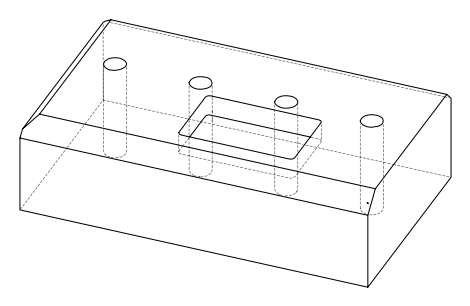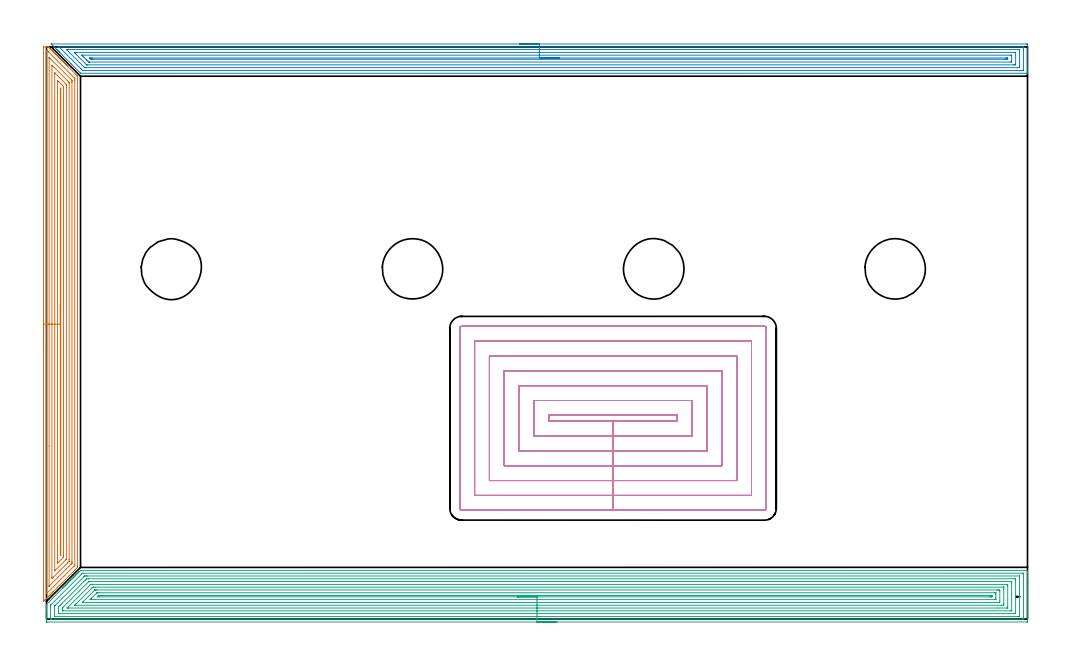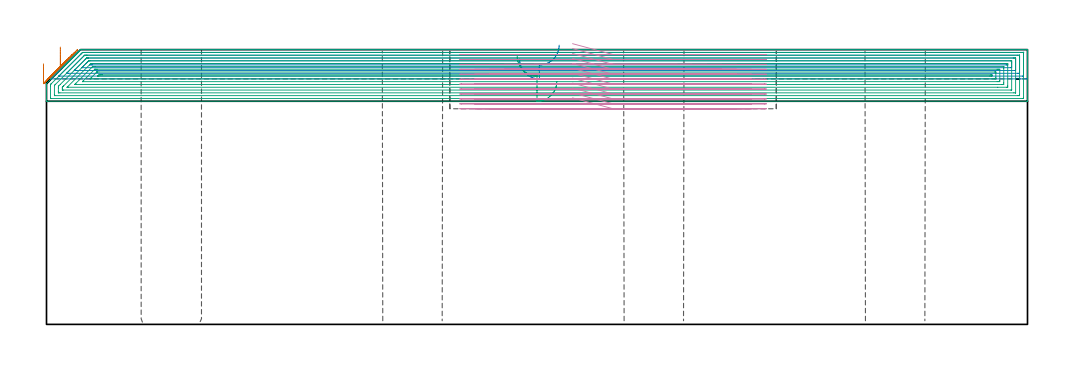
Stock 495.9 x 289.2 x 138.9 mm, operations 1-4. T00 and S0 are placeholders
(PLAN: 8 operations, 2 tool changes, 158.3 min)
(1 AREA_MILL | FG_CHAMFER_SURFACE | UGT0205_001 | 15.05 min | 42228 mm3)
(2 AREA_MILL_1 | FG_CHAMFER_SURFACE_1 | UGT0205_001 | 23.55 min | 52978 mm3)
(3 AREA_MILL_2 | FG_CHAMFER_SURFACE_2 | UGT0205_001 | 39.48 min | 166432 mm3)
(4 MILL_RECTANGULAR_POCKET | POCKET_RECTANGULAR_STRAIGHT | NXT0201_013 | Follow Part, ap 2.5, ae 75% | 55.23 min | 507337 mm3)
(5 MILL_THROUGH_HOLE_FROM_SOLID_MATERIAL | STEP1HOLE | NXT0201_007 | Circular | 6.24 min | 101002 mm3)
(6 MILL_THROUGH_HOLE_FROM_SOLID_MATERIAL_1 | STEP1HOLE_1 | NXT0201_007 | Circular | 6.24 min | 101017 mm3)
(7 MILL_THROUGH_HOLE_FROM_SOLID_MATERIAL_2 | STEP1HOLE_2 | NXT0201_007 | Circular | 6.24 min | 101062 mm3)
(8 MILL_THROUGH_HOLE_FROM_SOLID_MATERIAL_3 | STEP1HOLE_3 | NXT0201_007 | Circular | 6.24 min | 101071 mm3)
(TOOL UGT0205_001 | Chamfer Mill 20 x 3 x 45 deg. | D20 FL50 Z2)
(TOOL NXT0201_013 | ENDMILL 10mm | D10 FL30 Z4)
(TOOL NXT0201_007 | ENDMILL 25mm [R216.25-25050GCK54P 1620] | D25 R3 FL54 Z5)
(OP 1 AREA_MILL)
G17 G21 G94 G90
T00 M6
G54
G17 G0 G90 X-1.5 Y139.05 S1061 M3
G43 Z148.9 H0
Z131.7
G94 G1 Y139.088 Z130.828 F250.
Y139.202 Z129.963
Y139.391 Z129.112
Y139.653 Z128.28
Y139.987 Z127.474
Y140.39 Z126.7
Y140.859 Z125.964
Y141.39 Z125.272
Y141.979 Z124.629
Y142.622 Z124.04
Y143.314 Z123.508
Y144.05 Z123.04
Y144.824 Z122.637
Y145.63 Z122.303
Y146.462 Z122.041
Y147.314 Z121.852
Y148.178 Z121.738
Y149.05 Z121.7
Y288.568
X-1.499 Y288.723 Z121.701
X-1.491 Y289.198 Z121.705
X-1.285 Y289.2 Z121.912
X-0.027 Z123.168
X0.758 Z123.956
X0.811 Z124.009
X0.864 Y289.196 Z124.062
X0.895 Y289.194 Z124.093
X0.936 Y289.164 Z124.135
X1.089 Y289.012 Z124.288
X1.161 Y288.94 Z124.357
X1.234 Y288.866 Z124.433
X1.384 Y288.716 Z124.584
X1.458 Y288.644 Z124.654
X1.532 Y288.568 Z124.732
X1.68 Y288.42 Z124.879
X1.755 Y288.347 Z124.951
X1.83 Y288.27 Z125.03
X1.976 Y288.124 Z125.175
X2.052 Y288.05 Z125.248
X2.129 Y287.972 Z125.328
X2.272 Y287.829 Z125.471
X2.349 Y287.753 Z125.545
X2.427 Y287.674 Z125.626
X2.568 Y287.533 Z125.767
X2.646 Y287.456 Z125.842
X2.725 Y287.376 Z125.924
X2.863 Y287.237 Z126.063
X2.943 Y287.159 Z126.139
X3.023 Y287.077 Z126.222
X3.159 Y286.941 Z126.358
X3.24 Y286.862 Z126.436
X3.321 Y286.779 Z126.52
X3.455 Y286.645 Z126.654
X3.537 Y286.565 Z126.733
X3.619 Y286.481 Z126.818
X3.751 Y286.35 Z126.95
X3.834 Y286.268 Z127.03
X3.917 Y286.183 Z127.116
X4.047 Y286.054 Z127.246
X4.131 Y285.971 Z127.327
X4.215 Y285.885 Z127.415
X4.342 Y285.758 Z127.542
X4.428 Y285.674 Z127.624
X4.513 Y285.587 Z127.713
X4.638 Y285.462 Z127.837
X4.724 Y285.377 Z127.921
X4.812 Y285.289 Z128.011
X4.934 Y285.166 Z128.133
X5.021 Y285.08 Z128.218
X5.11 Y284.991 Z128.309
X5.23 Y284.871 Z128.429
X5.318 Y284.783 Z128.514
X5.408 Y284.693 Z128.607
X5.525 Y284.575 Z128.725
X5.615 Y284.486 Z128.811
X5.706 Y284.394 Z128.905
X5.821 Y284.279 Z129.021
X5.912 Y284.19 Z129.108
X6.004 Y284.096 Z129.203
X6.117 Y283.983 Z129.316
X6.209 Y283.893 Z129.405
X6.302 Y283.798 Z129.501
X6.413 Y283.687 Z129.612
X6.506 Y283.596 Z129.702
X6.6 Y283.5 Z129.8
X6.709 Y283.392 Z129.908
X6.803 Y283.299 Z129.999
X6.898 Y283.202 Z130.098
X7.004 Y283.096 Z130.204
X7.1 Y283.002 Z130.296
X7.196 Y282.904 Z130.396
X7.3 Y282.8 Z130.5
X7.397 Y282.705 Z130.593
X7.494 Y282.606 Z130.694
X7.596 Y282.504 Z130.795
X7.694 Y282.408 Z130.89
X7.793 Y282.308 Z130.992
X7.892 Y282.208 Z131.091
X7.991 Y282.111 Z131.187
X8.091 Y282.009 Z131.29
X8.188 Y281.913 Z131.387
X8.288 Y281.814 Z131.484
X8.389 Y281.711 Z131.588
X8.483 Y281.617 Z131.683
X8.585 Y281.517 Z131.781
X8.687 Y281.413 Z131.886
X8.779 Y281.321 Z131.979
X8.882 Y281.22 Z132.078
X8.985 Y281.115 Z132.185
X9.075 Y281.025 Z132.274
X9.179 Y280.923 Z132.375
X9.283 Y280.817 Z132.483
X9.371 Y280.729 Z132.57
X9.476 Y280.626 Z132.672
X9.581 Y280.519 Z132.781
X9.666 Y280.434 Z132.866
X9.772 Y280.329 Z132.969
X9.879 Y280.221 Z133.079
X9.962 Y280.138 Z133.162
X10.069 Y280.032 Z133.265
X10.177 Y279.923 Z133.377
X10.258 Y279.842 Z133.458
X10.366 Y279.735 Z133.562
X10.476 Y279.625 Z133.675
X10.554 Y279.546 Z133.753
X10.663 Y279.438 Z133.859
X15.117 Y274.985 Z138.312
X15.285 Y274.816 Z138.483
X15.395 Y274.706 Z138.593
X15.563 Y274.54 Z138.757
X15.638 Y274.461 Z138.834
X15.704 Y274.387 Z138.896
X15.7 Y274.262 Z138.9
Y26.525
Y26.105 Z138.885
X15.59 Y25.989 Z138.787
X14.67 Y25.07 Z137.87
X14.338 Y24.736 Z137.534
X13.765 Y24.165 Z136.964
X13.039 Y23.439 Z136.238
X11.257 Y21.657 Z134.456
X9.476 Y19.875 Z132.675
X8.076 Y18.476 Z131.275
X6.735 Y17.134 Z129.933
X5.393 Y15.793 Z128.592
X4.499 Y14.898 Z127.698
X3.604 Y14.004 Z126.803
X3.537 Y13.935 Z126.733
X3.47 Y13.869 Z126.669
X3.306 Y13.706 Z126.505
X3.24 Y13.638 Z126.436
X3.174 Y13.573 Z126.373
X3.008 Y13.408 Z126.207
X2.943 Y13.341 Z126.139
X2.878 Y13.278 Z126.077
X2.71 Y13.11 Z125.909
X2.646 Y13.044 Z125.842
X2.582 Y12.982 Z125.781
X2.412 Y12.811 Z125.611
X2.349 Y12.747 Z125.545
X2.287 Y12.686 Z125.486
X2.114 Y12.513 Z125.313
X2.052 Y12.45 Z125.249
X1.991 Y12.39 Z125.19
X1.816 Y12.215 Z125.015
X1.755 Y12.153 Z124.952
X1.695 Y12.094 Z124.894
X1.518 Y11.917 Z124.717
X1.458 Y11.857 Z124.655
X1.399 Y11.799 Z124.598
X1.219 Y11.619 Z124.418
X1.161 Y11.56 Z124.358
X1.103 Y11.503 Z124.302
X0.921 Y11.321 Z124.12
X0.864 Y11.263 Z124.061
X0.808 Y11.207 Z124.007
X0.623 Y11.023 Z123.822
X0.567 Y10.966 Z123.764
X0.512 Y10.911 Z123.711
X0.325 Y10.725 Z123.524
X0.27 Y10.669 Z123.467
X0.216 Y10.616 Z123.415
X0.027 Y10.426 Z123.226
X-0.027 Y10.372 Z123.17
X-0.08 Y10.32 Z123.119
X-0.271 Y10.128 Z122.928
X-0.324 Y10.075 Z122.873
X-0.375 Y10.024 Z122.823
X-0.569 Y9.83 Z122.63
X-0.62 Y9.778 Z122.576
X-0.671 Y9.728 Z122.528
X-0.867 Y9.532 Z122.332
X-0.917 Y9.481 Z122.28
X-1.064 Y9.336 Z122.136
X-1.151 Y9.249 Z122.049
X-1.363 Y9.036 Z121.835
X-1.467 Y8.936 Z121.73
X-1.493 Y8.917 Z121.703
X-1.499 Y8.936 Z121.699
X-1.5 Y9.142 Z121.7
Y149.05
X-0.086 Z123.114
Y286.839
X-0.084 Y286.898 Z123.116
X-0.08 Y287.017 Z123.12
X-0.072 Y287.19 Z123.128
X-0.027 Y287.191 Z123.173
X0.455 Y287.19 Z123.655
X0.864 Y286.786 Z124.064
X14.227 Y273.422 Z137.427
X14.245 Y273.402 Z137.445
X14.279 Y273.364 Z137.479
X14.281 Y273.31 Z137.481
X14.286 Y272.47 Z137.486
Y272.41
X14.285 Y27.36 Z137.485
X14.284 Y27.3 Z137.484
X14.279 Y27.183 Z137.479
X14.274 Y27.135 Z137.474
X14.261 Y27.119 Z137.461
X14.227 Y27.08 Z137.427
X13.951 Y26.801 Z137.151
X13.675 Y26.525 Z136.875
X0.26 Y13.11 Z123.46
X0.115 Y12.967 Z123.315
X-0.027 Y12.83 Z123.173
X-0.068 Y12.792 Z123.132
X-0.079 Y12.932 Z123.121
X-0.084 Y13.05 Z123.116
X-0.085 Y13.11 Z123.115
X-0.086 Y149.05 Z123.114
X1.328 Z124.528
X1.329 Y283.773 Z124.529
X1.33 Y283.825 Z124.53
X1.332 Y283.853 Z124.532
Y283.855
X1.35 Y283.841 Z124.55
X1.512 Y283.685 Z124.712
X1.755 Y283.445 Z124.955
X1.999 Y283.202 Z125.199
X12.729 Y272.47 Z135.929
X12.824 Y272.369 Z136.024
X12.856 Y272.333 Z136.056
X12.865 Y272.307 Z136.065
X12.867 Y272.255 Z136.067
X12.87 Y272.043 Z136.07
X12.871 Y271.575 Z136.071
X12.872 Y271.147 Z136.072
X12.871 Y29.208 Z136.071
X12.87 Y28.781 Z136.07
X12.866 Y28.313 Z136.066
X12.864 Y28.208 Z136.064
X12.853 Y28.164 Z136.053
X12.821 Y28.128 Z136.021
X12.727 Y28.03 Z135.927
X12.445 Y27.744 Z135.645
X12.283 Y27.582 Z135.483
X1.388 Y16.687 Z124.588
X1.367 Y16.668 Z124.567
X1.353 Y16.658 Z124.553
X1.337 Y16.648 Z124.537
X1.333 Y16.664 Z124.533
X1.331 Y16.687 Z124.531
X1.329 Y16.741 Z124.529
X1.328 Y87.424 Z124.528
Y149.05
X2.743 Z125.943
Y279.527
X2.749 Y279.98 Z125.949
X2.786 Y279.953 Z125.986
X2.84 Y279.903 Z126.04
X3.126 Y279.625 Z126.326
X10.663 Y272.087 Z133.863
X11.172 Y271.575 Z134.372
X11.343 Y271.396 Z134.543
X11.45 Y271.272 Z134.65
X11.457 Y270.681 Z134.657
Y30.102
X11.452 Y29.31 Z134.652
X11.45 Y29.208 Z134.65
X10.614 Y28.363 Z133.814
X3.41 Y21.159 Z126.61
X3.188 Y20.942 Z126.388
X3.021 Y20.782 Z126.221
X2.749 Y20.547 Z125.949
X2.744 Y21.061 Z125.944
X2.743 Y21.159 Z125.943
Y149.05
X4.157 Z127.357
Y275.424
X4.159 Y276.047 Z127.359
X4.161 Y276.112 Z127.361
X4.162 Y276.127 Z127.362
X4.251 Y276.047 Z127.451
X4.428 Y275.873 Z127.628
X9.62 Y270.681 Z132.82
X9.772 Y270.526 Z132.972
X9.953 Y270.336 Z133.153
X10.036 Y270.235 Z133.236
X10.039 Y270.058 Z133.239
X10.042 Y269.787 Z133.242
X10.043 Y269.515 Z133.243
Y268.892
X10.042 Y30.726 Z133.242
X10.039 Y30.414 Z133.239
X10.036 Y30.263 Z133.236
X9.899 Y30.102 Z133.099
X9.838 Y30.037 Z133.038
X9.772 Y29.971 Z132.972
X4.372 Y24.571 Z127.572
X4.262 Y24.465 Z127.462
X4.188 Y24.398 Z127.388
X4.162 Y24.379 Z127.362
X4.161 Y24.388 Z127.361
X4.159 Y24.464 Z127.359
X4.157 Y24.736 Z127.357
Y25.008
Y149.05
X5.571 Z128.771
X5.572 Y271.321 Z128.772
X5.573 Y271.575 Z128.773
X5.578 Y272.209 Z128.778
X6.209 Y271.637 Z129.409
X6.275 Y271.575 Z129.475
X7.1 Y270.752 Z130.3
X7.171 Y270.681 Z130.371
X7.991 Y269.859 Z131.191
X8.06 Y269.787 Z131.26
X8.622 Y269.153 Z131.822
X8.624 Y268.892 Z131.824
X8.628 Y268.253 Z131.828
Y32.785
X8.626 Y32.147 Z131.826
X8.623 Y31.891 Z131.823
X8.61 Y31.269 Z131.81
X8.346 Y30.996 Z131.546
X7.455 Y30.102 Z130.655
X6.209 Y28.857 Z129.409
X5.937 Y28.586 Z129.137
X5.661 Y28.313 Z128.861
X5.636 Y28.296 Z128.836
X5.578 Y28.313 Z128.778
X5.576 Y28.455 Z128.776
X5.572 Y28.953 Z128.772
X5.571 Y37.299 Z128.771
Y149.05
X6.985 Z130.185
Y267.219
X6.986 Y267.998 Z130.186
X6.988 Y268.111 Z130.188
X6.992 Y268.228 Z130.192
X7.005 Y268.387 Z130.205
X7.1 Y268.296 Z130.3
X7.173 Y268.221 Z130.373
X7.207 Y268.184 Z130.407
X7.21 Y268.113 Z130.41
X7.213 Y267.998 Z130.413
X7.214 Y267.883 Z130.414
Y32.671
X7.212 Y32.555 Z130.412
X7.208 Y32.33 Z130.408
X7.1 Y32.209 Z130.3
X7. Y32.106 Z130.2
X6.993 Y32.1 Z130.193
X6.99 Y32.163 Z130.19
X6.987 Y32.286 Z130.187
X6.985 Y32.9 Z130.185
Y149.05
Y149.922 Z130.223
Y150.787 Z130.337
Y151.638 Z130.526
Y152.47 Z130.788
Y153.276 Z131.122
Y154.05 Z131.525
Y154.786 Z131.994
Y155.478 Z132.525
Y156.121 Z133.114
Y156.71 Z133.757
Y157.242 Z134.449
Y157.71 Z135.185
Y158.113 Z135.959
Y158.447 Z136.765
Y158.709 Z137.597
Y158.898 Z138.449
Y159.012 Z139.314
Y159.05 Z140.185
G0 Z148.9
M5
M2
(OP 2 AREA_MILL_1)
G17 G21 G94 G90
T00 M6
G54
G17 G0 G90 X239.15 Y290.7 S1061 M3
G43 Z148.9 H0
Z134.1
G94 G1 X239.188 Z133.228 F250.
X239.302 Z132.363
X239.491 Z131.512
X239.753 Z130.68
X240.087 Z129.874
X240.49 Z129.1
X240.958 Z128.364
X241.489 Z127.672
X242.079 Z127.029
X242.722 Z126.44
X243.414 Z125.908
X244.15 Z125.44
X244.924 Z125.037
X245.73 Z124.703
X246.562 Z124.441
X247.413 Z124.252
X248.278 Z124.138
X249.15 Z124.1
X495.281
X495.671 Y290.697 Z124.102
X495.89 Y290.693 Z124.105
X495.895 Y290.314 Z124.483
X495.9 Y289.707 Z125.09
Y278.916 Z135.878
Y278.377 Z136.42
Y278.039 Z136.757
Y277.5 Z137.296
Y277.163 Z137.632
Y276.487 Z138.312
Y276.197 Z138.602
X495.898 Y276.047 Z138.746
X495.89 Y275.902 Z138.888
X495.728 Y275.9 Z138.9
X17.313
X17.205 Y275.904 Z138.889
X17.125 Y275.973 Z138.824
X12.43 Y280.67 Z134.13
X6.729 Y286.369 Z128.427
X6.592 Y286.507 Z128.291
X6.432 Y286.666 Z128.131
X6.291 Y286.807 Z127.988
X6.145 Y286.953 Z127.844
X6.002 Y287.097 Z127.701
X5.852 Y287.245 Z127.55
X5.699 Y287.4 Z127.398
X5.572 Y287.527 Z127.271
X5.413 Y287.684 Z127.111
X5.252 Y287.847 Z126.951
X2.402 Y290.698 Z124.102
X2.403 Y290.699 Z124.101
X2.572 Y290.7 Z124.1
X249.15
Y289.286 Z125.514
X493.494 Y289.285 Z125.515
X493.65 Y289.284 Z125.516
X493.848 Y289.28 Z125.52
X493.89 Y289.279 Z125.521
X493.894 Y289.251 Z125.549
X493.897 Y289.219 Z125.581
X493.899 Y289.04 Z125.76
Y277.509 Z137.291
X493.897 Y277.403 Z137.397
X493.893 Y277.333 Z137.467
X493.889 Y277.32 Z137.48
X493.885 Y277.318 Z137.482
X493.864 Y277.316 Z137.484
X493.494 Y277.314 Z137.486
X493.34
X18.576 Y277.315 Z137.485
X18.391 Y277.316 Z137.484
X18.299 Y277.319 Z137.481
X18.257 Y277.321 Z137.479
X18.206 Y277.353 Z137.447
X17.512 Y278.039 Z136.761
X17.313 Y278.237 Z136.563
X6.592 Y288.958 Z125.842
X6.343 Y289.214 Z125.586
X6.291 Y289.271 Z125.529
X6.286 Y289.28 Z125.52
X6.303 Y289.281 Z125.519
X6.36 Y289.283 Z125.517
X6.592 Y289.285 Z125.515
X6.747 Y289.286 Z125.514
X249.15
Y287.872 Z126.928
X490.814
X491.518 Y287.87 Z126.93
X491.708 Y287.868 Z126.932
X491.889 Y287.865 Z126.935
X491.895 Y287.684 Z127.116
X491.899 Y287.497 Z127.303
X491.9 Y281.546 Z133.254
Y279.793 Z135.007
X491.899 Y279.605 Z135.195
X491.894 Y278.916 Z135.884
X491.892 Y278.735 Z136.065
X490.814 Y278.729 Z136.071
X20.184
X19.993 Y278.73 Z136.07
X19.284 Y278.735 Z136.065
X19.1 Y278.9 Z135.9
X19.083 Y278.916 Z135.884
X11.059 Y286.94 Z127.86
X10.319 Y287.684 Z127.116
X10.166 Y287.842 Z126.958
X10.156 Y287.866 Z126.934
X11.059 Y287.871 Z126.929
X249.15 Y287.872 Z126.928
Y286.457 Z128.343
X489.384
X489.759 Y286.456 Z128.344
X489.826 Y286.454 Z128.346
X489.89 Y286.451 Z128.349
X489.893 Y286.356 Z128.444
X489.9 Y285.951 Z128.849
Y280.67 Z134.13
X489.89 Y280.242 Z134.558
X489.878 Y280.149 Z134.651
X489.743 Y280.146 Z134.654
X489.563 Y280.144 Z134.656
X489.027 Y280.143 Z134.657
X488.671
X20.887
X20.529 Y280.144 Z134.656
X20.396 Y280.147 Z134.653
X20.332 Y280.15 Z134.65
X20.288 Y280.173 Z134.627
X20.221 Y280.235 Z134.565
X19.993 Y280.456 Z134.344
X14.408 Y286.041 Z128.759
X14.201 Y286.251 Z128.549
X14.074 Y286.385 Z128.415
X14.013 Y286.453 Z128.347
X14.02 Y286.454 Z128.346
X14.097 Y286.456 Z128.344
X14.633 Y286.457 Z128.343
X14.989
X249.15
Y285.043 Z129.757
X487.241
X487.684 Y285.039 Z129.761
X487.89 Y285.036 Z129.764
X487.892 Y284.916 Z129.884
X487.899 Y284.407 Z130.393
Y282.423 Z132.377
X487.896 Y281.78 Z133.02
X487.89 Y281.568 Z133.232
X487.23 Y281.557 Z133.243
X21.549
X21.438 Y281.559 Z133.241
X21.384 Y281.561 Z133.239
X21.36 Y281.563 Z133.237
X21.322 Y281.588 Z133.212
X20.887 Y282.014 Z132.786
X20.475 Y282.423 Z132.377
X19.993 Y282.905 Z131.895
X18.721 Y284.177 Z130.623
X18.206 Y284.692 Z130.108
X17.986 Y284.914 Z129.886
X17.909 Y284.995 Z129.805
X17.88 Y285.03 Z129.77
X17.877 Y285.037 Z129.763
X17.891 Y285.038 Z129.762
X17.996 Y285.041 Z129.759
X18.206 Y285.043 Z129.757
X249.15
Y283.629 Z131.171
X485.119
X485.454 Y283.627 Z131.173
X485.789 Y283.624 Z131.176
X485.876 Y283.622 Z131.178
X485.89 Y283.562 Z131.238
X485.894 Y283.446 Z131.354
X485.896 Y283.3 Z131.5
X485.893 Y283.081 Z131.719
X485.89 Y282.979 Z131.821
X485.784 Y282.976 Z131.824
X485.454 Y282.973 Z131.827
X484.895 Y282.971 Z131.829
X484.56
X23.567 Y282.972 Z131.828
X23.005 Y282.974 Z131.826
X22.673 Y282.978 Z131.822
X22.363 Y282.997 Z131.803
X22.055 Y283.3 Z131.5
X21.78 Y283.578 Z131.222
X21.749 Y283.622 Z131.178
X21.78 Y283.623 Z131.177
X22.339 Y283.628 Z131.172
X22.673 Y283.629 Z131.171
X23.232
X249.15
X250.021 Z131.209
X250.886 Z131.323
X251.738 Z131.512
X252.57 Z131.774
X253.376 Z132.108
X254.15 Z132.511
X254.886 Z132.98
X255.578 Z133.511
X256.221 Z134.1
X256.81 Z134.743
X257.341 Z135.435
X257.81 Z136.171
X258.213 Z136.945
X258.547 Z137.751
X258.809 Z138.583
X258.998 Z139.435
X259.112 Z140.299
X259.15 Z141.171
G0 Z148.9
M5
M2
(OP 3 AREA_MILL_2)
G17 G21 G94 G90
T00 M6
G54
G17 G0 G90 X257.95 Y-1.5 S1061 M3
G43 Z148.9 H0
Z122.8
G94 G1 X257.912 Z121.928 F250.
X257.798 Z121.064
X257.609 Z120.212
X257.347 Z119.38
X257.013 Z118.574
X256.61 Z117.8
X256.142 Z117.064
X255.61 Z116.372
X255.021 Z115.729
X254.378 Z115.14
X253.686 Z114.608
X252.95 Z114.14
X252.176 Z113.737
X251.37 Z113.403
X250.538 Z113.141
X249.687 Z112.952
X248.822 Z112.838
X247.95 Z112.8
X0.612 Y-1.499 Z112.801
X0.037 Y-1.493 Z112.804
X0.008 Y-1.492 Z112.806
X0. Y-0.919 Z113.378
Y4.425 Z118.719
Y4.985 Z119.282
Y5.315 Z119.611
Y5.876 Z120.172
Y6.206 Z120.501
Y7.319 Z121.618
X0.002 Y7.393 Z121.69
X0.017 Y7.418 Z121.716
X1.746 Y9.147 Z123.446
X8.008 Y15.41 Z129.707
X8.053 Y15.453 Z129.752
X8.261 Y15.662 Z129.961
X8.305 Y15.706 Z130.004
X8.351 Y15.751 Z130.05
X8.558 Y15.958 Z130.257
X8.602 Y16.003 Z130.3
X8.648 Y16.049 Z130.348
X8.854 Y16.254 Z130.553
X8.899 Y16.3 Z130.597
X8.946 Y16.346 Z130.645
X9.15 Y16.55 Z130.849
X9.196 Y16.597 Z130.894
X9.243 Y16.644 Z130.943
X9.446 Y16.847 Z131.146
X9.493 Y16.894 Z131.191
X9.541 Y16.942 Z131.241
X9.742 Y17.143 Z131.442
X9.789 Y17.191 Z131.488
X9.839 Y17.239 Z131.538
X10.038 Y17.439 Z131.738
X10.086 Y17.488 Z131.785
X10.136 Y17.537 Z131.836
X10.334 Y17.735 Z132.034
X10.383 Y17.785 Z132.082
X10.434 Y17.835 Z132.134
X10.631 Y18.031 Z132.33
X10.68 Y18.082 Z132.378
X10.732 Y18.132 Z132.431
X10.927 Y18.327 Z132.626
X10.977 Y18.378 Z132.675
X11.029 Y18.43 Z132.729
X11.223 Y18.623 Z132.922
X11.274 Y18.675 Z132.972
X11.327 Y18.727 Z133.026
X11.519 Y18.92 Z133.219
X11.571 Y18.972 Z133.269
X11.625 Y19.025 Z133.324
X11.815 Y19.216 Z133.515
X11.868 Y19.269 Z133.566
X11.922 Y19.323 Z133.622
X12.111 Y19.512 Z133.811
X12.164 Y19.566 Z133.863
X12.22 Y19.62 Z133.919
X12.408 Y19.808 Z134.107
X12.461 Y19.863 Z134.16
X12.517 Y19.918 Z134.217
X12.704 Y20.104 Z134.403
X12.758 Y20.16 Z134.457
X12.815 Y20.216 Z134.515
X13. Y20.4 Z134.699
X13.055 Y20.457 Z134.753
X13.113 Y20.513 Z134.812
X13.296 Y20.696 Z134.995
X13.352 Y20.754 Z135.05
X13.41 Y20.811 Z135.11
X13.592 Y20.993 Z135.292
X13.649 Y21.05 Z135.347
X13.708 Y21.109 Z135.408
X13.888 Y21.289 Z135.588
X13.946 Y21.347 Z135.644
X14.006 Y21.406 Z135.705
X14.184 Y21.585 Z135.884
X14.243 Y21.644 Z135.941
X14.303 Y21.704 Z136.003
X14.481 Y21.881 Z136.18
X14.54 Y21.941 Z136.238
X14.601 Y22.002 Z136.301
X14.777 Y22.177 Z136.476
X14.836 Y22.238 Z136.535
X14.899 Y22.299 Z136.598
X15.073 Y22.473 Z136.772
X15.133 Y22.535 Z136.831
X15.196 Y22.597 Z136.896
X15.369 Y22.77 Z137.069
X15.43 Y22.832 Z137.128
X15.494 Y22.894 Z137.193
X15.665 Y23.066 Z137.365
X15.727 Y23.129 Z137.425
X15.792 Y23.192 Z137.491
X15.961 Y23.362 Z137.661
X16.024 Y23.426 Z137.722
X16.089 Y23.49 Z137.789
X16.257 Y23.658 Z137.957
X16.321 Y23.722 Z138.019
X16.387 Y23.787 Z138.086
X16.554 Y23.954 Z138.253
X16.618 Y24.019 Z138.316
X16.684 Y24.086 Z138.383
X17.064 Y24.465 Z138.762
X17.104 Y24.504 Z138.799
X17.205 Y24.6 Z138.884
X17.577 Z138.9
X495.735
X495.89 Y24.597 Z138.888
X495.892 Y24.552 Z138.844
X495.9 Y24.169 Z138.469
Y23.789 Z138.089
Y23.129 Z137.424
Y21.908 Z136.205
Y21.347 Z135.642
Y11.773 Z126.07
Y-0.919 Z113.378
X495.898 Y-1.202 Z113.095
X495.89 Y-1.492 Z112.806
X495.6 Y-1.499 Z112.799
X247.95 Y-1.5 Z112.8
Y-0.086 Z114.214
X2.341 Y-0.085 Z114.215
X2.226 Y-0.083 Z114.217
X2.01 Y-0.078 Z114.222
X2.008 Y-0.029 Z114.271
X2.001 Y0.367 Z114.667
Y6.206 Z120.506
X2.002 Y6.6 Z120.9
X2.01 Y6.849 Z121.149
X2.028 Y6.966 Z121.266
X2.15 Y7.097 Z121.397
X2.272 Y7.222 Z121.522
X2.398 Y7.348 Z121.648
X17.577 Y22.528 Z136.828
X17.88 Y22.827 Z137.127
X18.189 Y23.129 Z137.429
X18.247 Y23.179 Z137.479
X18.356 Y23.184 Z137.484
X18.414 Y23.185 Z137.485
X493.559
X493.674 Y23.183 Z137.483
X493.89 Y23.178 Z137.478
X493.893 Y23.129 Z137.429
X493.899 Y22.733 Z137.033
Y0.466 Z114.766
X493.892 Y-0.029 Z114.271
X493.89 Y-0.072 Z114.228
X493.73 Y-0.08 Z114.22
X493.616 Y-0.085 Z114.215
X493.559 Y-0.086 Z114.214
X247.95
Y1.328 Z115.628
X4.184 Y1.329 Z115.629
X4.042 Y1.33 Z115.63
X4.019 Y1.332 Z115.632
X4.013 Y1.334 Z115.634
X4.01 Y1.351 Z115.651
X4.004 Y1.447 Z115.747
X4.001 Y1.569 Z115.869
X4. Y1.753 Z116.053
X4.001 Y6.388 Z120.688
X4.005 Y6.45 Z120.75
X4.01 Y6.497 Z120.797
X4.032 Y6.521 Z120.821
X4.184 Y6.683 Z120.983
X4.39 Y6.891 Z121.191
X4.596 Y7.097 Z121.397
X18.847 Y21.347 Z135.647
X19.106 Y21.604 Z135.904
X19.195 Y21.689 Z135.989
X19.265 Y21.754 Z136.054
X19.363 Y21.764 Z136.064
X19.834 Y21.769 Z136.069
X20.256 Y21.771 Z136.071
X20.724
X491.716
X491.858 Y21.77 Z136.07
X491.881 Y21.768 Z136.068
X491.887 Y21.766 Z136.066
X491.89 Y21.749 Z136.049
X491.896 Y21.653 Z135.953
X491.899 Y21.53 Z135.83
X491.9 Y21.347 Z135.647
X491.899 Y1.571 Z115.871
X491.893 Y1.387 Z115.687
X491.89 Y1.339 Z115.639
X491.873 Y1.335 Z115.635
X491.822 Y1.332 Z115.632
X491.716 Y1.33 Z115.63
X491.248 Y1.329 Z115.629
X490.823 Y1.328 Z115.628
X247.95
Y2.743 Z117.043
X6.762
X6.056 Y2.748 Z117.048
X6.02 Y2.749 Z117.049
X6.01 Y2.783 Z117.083
X6.006 Y2.885 Z117.185
X6.002 Y3.091 Z117.391
X6. Y3.503 Z117.803
Y5.285 Z119.585
Y5.315 Z119.615
X6.006 Y5.745 Z120.045
X6.01 Y5.96 Z120.26
X6.019 Y6.058 Z120.358
X6.066 Y6.11 Z120.41
X6.157 Y6.206 Z120.506
X6.954 Y7.005 Z121.305
X19.515 Y19.566 Z133.866
X19.886 Y19.936 Z134.236
X20.256 Y20.302 Z134.602
X20.311 Y20.35 Z134.65
X20.361 Y20.352 Z134.652
X21.149 Y20.357 Z134.657
X21.249
X489.138
X489.844 Y20.351 Z134.651
X489.88
X489.89 Y20.317 Z134.617
X489.894 Y20.215 Z134.515
X489.898 Y20.009 Z134.309
X489.9 Y19.597 Z133.897
X489.899 Y2.889 Z117.189
X489.897 Y2.781 Z117.081
X489.894 Y2.755 Z117.055
X489.889 Y2.749 Z117.049
X489.883 Y2.747 Z117.047
X489.829 Y2.744 Z117.044
X489.038 Y2.743 Z117.043
X247.95
Y4.157 Z118.457
X8.648
X8.02 Y4.161 Z118.461
X8.015 Y4.163 Z118.463
X8.005 Y4.175 Z118.475
X8.002 Y4.425 Z118.725
X8. Y5.071 Z119.371
X8.001 Y5.315 Z119.615
X8.003 Y5.477 Z119.777
X8.006 Y5.557 Z119.857
X8.01 Y5.596 Z119.896
X8.033 Y5.623 Z119.923
X8.183 Y5.779 Z120.079
X8.604 Y6.206 Z120.506
X8.648 Y6.25 Z120.55
X21.149 Y18.75 Z133.05
X21.32 Y18.91 Z133.21
X21.349 Y18.936 Z133.236
X21.384 Y18.938 Z133.238
X21.461 Y18.941 Z133.241
X21.774 Y18.943 Z133.243
X22.042
X487.252 Y18.942 Z133.242
X487.88 Y18.939 Z133.239
X487.885 Y18.937 Z133.237
X487.895 Y18.925 Z133.225
X487.898 Y18.675 Z132.975
X487.9 Y18.029 Z132.329
Y17.785 Z132.085
X487.899 Y4.425 Z118.725
X487.897 Y4.263 Z118.563
X487.893 Y4.183 Z118.483
X487.891 Y4.168 Z118.468
X487.864 Y4.164 Z118.464
X487.788 Y4.161 Z118.461
X487.519 Y4.158 Z118.458
X247.95 Y4.157 Z118.457
Y5.571 Z119.871
X11.07 Y5.572 Z119.872
X10.461 Y5.577 Z119.877
X10.434 Y5.578 Z119.878
Y5.582 Z119.882
Y5.585 Z119.885
X22.042 Y17.193 Z131.493
X22.343 Y17.484 Z131.784
X22.383 Y17.522 Z131.822
X22.458 Y17.524 Z131.824
X22.617 Y17.527 Z131.827
X22.935 Y17.528 Z131.828
X23.191 Y17.529 Z131.829
X485.466 Y17.528 Z131.828
X485.724 Y17.527 Z131.827
X485.837 Y17.524 Z131.824
X485.886 Y17.522 Z131.822
X485.89 Y17.495 Z131.795
X485.897 Y17.355 Z131.655
X485.899 Y16.894 Z131.194
X485.9 Y16.461 Z130.761
Y6.206 Z120.506
X485.898 Y5.775 Z120.075
X485.893 Y5.629 Z119.929
X485.89 Y5.582 Z119.882
X485.862 Y5.578 Z119.878
X485.784 Y5.576 Z119.876
X485.466 Y5.572 Z119.872
X480.876 Y5.571 Z119.871
X247.95
Y6.985 Z121.285
X14.787 Y6.986 Z121.286
X14.564 Y6.987 Z121.287
X14.415 Y6.989 Z121.289
X14.31 Y6.992 Z121.292
X14.319 Y7.01 Z121.31
X14.4 Y7.097 Z121.397
X14.647 Y7.348 Z121.648
X14.899 Y7.602 Z121.902
X16.684 Y9.387 Z123.687
X22.935 Y15.638 Z129.938
X23.119 Y15.82 Z130.12
X23.307 Y16.003 Z130.303
X23.411 Y16.102 Z130.402
X23.605 Y16.11 Z130.41
X23.718 Y16.113 Z130.413
X23.828 Y16.114 Z130.414
X24.609 Y16.115 Z130.415
X483.68 Y16.114 Z130.414
X483.792 Y16.113 Z130.413
X483.865 Y16.11 Z130.41
X483.886 Y16.108 Z130.408
X483.89 Y16.101 Z130.401
X483.895 Y16.076 Z130.376
X483.898 Y16.003 Z130.303
X483.9 Y15.784 Z130.084
Y15.113 Z129.413
X483.899 Y7.769 Z122.069
X483.892 Y7.097 Z121.397
X483.89 Y6.994 Z121.294
X483.788 Y6.989 Z121.289
X483.68 Y6.988 Z121.288
X482.899 Y6.985 Z121.285
X482.787
X247.95
Y8.4 Z122.7
X18.244
X18.194 Y8.401 Z122.701
X18.165 Y8.403 Z122.703
X18.163 Y8.404 Z122.704
X18.169 Y8.414 Z122.714
X18.244 Y8.495 Z122.795
X18.547 Y8.801 Z123.101
X24.345 Y14.597 Z128.897
X24.401 Y14.65 Z128.95
X24.437 Y14.68 Z128.98
X24.455 Y14.693 Z128.993
X24.482 Y14.695 Z128.995
X24.721 Y14.698 Z128.998
X25.134 Y14.7 Z129.
X25.614
X480.522
X481.001
X481.417 Y14.698 Z128.998
X481.894 Y14.693 Z128.993
X481.9 Y14.222 Z128.522
Y8.878 Z123.178
X481.894 Y8.407 Z122.707
X481.478 Y8.403 Z122.703
X481.001 Y8.4 Z122.7
X480.588
X247.95
Y9.814 Z124.114
X22.889
X22.278 Y9.818 Z124.118
X22.042 Y9.821 Z124.121
Y9.837 Z124.137
Y9.844 Z124.144
X22.449 Y10.253 Z124.553
X22.855 Y10.659 Z124.959
X25.125 Y12.929 Z127.229
X25.288 Y13.091 Z127.391
X25.42 Y13.221 Z127.521
X25.464 Y13.26 Z127.56
X25.487 Y13.279 Z127.579
X25.509 Y13.281 Z127.581
X25.614 Y13.285 Z127.585
X25.659 Y13.286 Z127.586
X26.507
X479.261
X479.652 Y13.284 Z127.584
X479.847 Y13.281 Z127.581
X479.887 Y13.279 Z127.579
X479.891 Y13.246 Z127.546
X479.895 Y13.188 Z127.488
X479.9 Y12.649 Z126.949
Y10.659 Z124.959
X479.898 Y9.978 Z124.278
X479.894 Y9.879 Z124.179
X479.89 Y9.825 Z124.125
X479.85 Y9.821 Z124.121
X479.17 Y9.814 Z124.114
X247.95
Y11.228 Z125.528
X26.507
X25.935 Y11.23 Z125.53
X25.913 Y11.231 Z125.531
X25.9 Y11.233 Z125.533
X25.911 Y11.253 Z125.553
X26.2 Y11.55 Z125.85
X26.353 Y11.703 Z126.003
X26.507 Y11.854 Z126.154
X27.083 Y11.866 Z126.166
X27.399 Y11.869 Z126.169
X27.97 Y11.872 Z126.172
X28.292
X477.43 Y11.871 Z126.171
X477.753 Y11.869 Z126.169
X477.844 Y11.867 Z126.167
X477.89 Y11.864 Z126.164
X477.892 Y11.831 Z126.131
X477.897 Y11.706 Z126.006
X477.898 Y11.55 Z125.85
X477.896 Y11.315 Z125.615
X477.893 Y11.257 Z125.557
X477.889 Y11.235 Z125.535
X477.859 Y11.233 Z125.533
X477.75 Y11.23 Z125.53
X477.43 Y11.228 Z125.528
X476.86
X247.95
X247.078 Z125.566
X246.214 Z125.68
X245.362 Z125.869
X244.53 Z126.131
X243.724 Z126.465
X242.95 Z126.868
X242.214 Z127.336
X241.522 Z127.868
X240.879 Z128.457
X240.29 Z129.1
X239.759 Z129.792
X239.29 Z130.528
X238.887 Z131.302
X238.553 Z132.108
X238.291 Z132.94
X238.102 Z133.791
X237.988 Z134.656
X237.95 Z135.528
G0 Z148.9
M5
M2
(OP 4 MILL_RECTANGULAR_POCKET)
G17 G21 G94 G90
T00 M6
G54
G17 G0 G90 X265.905 Y100. S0 M3
G43 Z148.9 H0
Z141.9
G94 G1 X286.4 Z136.408 F250.
X318.9 F500.
Y103.
X253.9
Y100.
X286.4
Y92.5
X326.4
Y110.5
X246.4
Y92.5
X286.4
Y85.
X333.9
Y118.
X238.9
Y85.
X286.4
Y77.5
X341.4
Y125.5
X231.4
Y77.5
X286.4
Y70.
X348.9
Y133.
X223.9
Y70.
X286.4
Y62.5
X356.4
Y140.5
X216.4
Y62.5
X286.4
Y55.
X363.
G3 X363.9 Y55.9 R0.9
G1 Y147.1
G3 X363. Y148. R0.9
G1 X209.8
G3 X208.9 Y147.1 R0.9
G1 Y55.9
G3 X209.8 Y55. R0.9
G1 X286.4
X287.4
G0 X265.905 Y100. Z139.408
G1 X286.4 Z133.917 F250.
X318.9 F500.
Y103.
X253.9
Y100.
X286.4
Y92.5
X326.4
Y110.5
X246.4
Y92.5
X286.4
Y85.
X333.9
Y118.
X238.9
Y85.
X286.4
Y77.5
X341.4
Y125.5
X231.4
Y77.5
X286.4
Y70.
X348.9
Y133.
X223.9
Y70.
X286.4
Y62.5
X356.4
Y140.5
X216.4
Y62.5
X286.4
Y55.
X363.
G3 X363.9 Y55.9 R0.9
G1 Y147.1
G3 X363. Y148. R0.9
G1 X209.8
G3 X208.9 Y147.1 R0.9
G1 Y55.9
G3 X209.8 Y55. R0.9
G1 X286.4
X287.4
G0 X265.905 Y100. Z136.917
G1 X286.4 Z131.425 F250.
X318.9 F500.
Y103.
X253.9
Y100.
X286.4
Y92.5
X326.4
Y110.5
X246.4
Y92.5
X286.4
Y85.
X333.9
Y118.
X238.9
Y85.
X286.4
Y77.5
X341.4
Y125.5
X231.4
Y77.5
X286.4
Y70.
X348.9
Y133.
X223.9
Y70.
X286.4
Y62.5
X356.4
Y140.5
X216.4
Y62.5
X286.4
Y55.
X363.
G3 X363.9 Y55.9 R0.9
G1 Y147.1
G3 X363. Y148. R0.9
G1 X209.8
G3 X208.9 Y147.1 R0.9
G1 Y55.9
G3 X209.8 Y55. R0.9
G1 X286.4
X287.4
G0 X265.905 Y100. Z134.425
G1 X286.4 Z128.933 F250.
X318.9 F500.
Y103.
X253.9
Y100.
X286.4
Y92.5
X326.4
Y110.5
X246.4
Y92.5
X286.4
Y85.
X333.9
Y118.
X238.9
Y85.
X286.4
Y77.5
X341.4
Y125.5
X231.4
Y77.5
X286.4
Y70.
X348.9
Y133.
X223.9
Y70.
X286.4
Y62.5
X356.4
Y140.5
X216.4
Y62.5
X286.4
Y55.
X363.
G3 X363.9 Y55.9 R0.9
G1 Y147.1
G3 X363. Y148. R0.9
G1 X209.8
G3 X208.9 Y147.1 R0.9
G1 Y55.9
G3 X209.8 Y55. R0.9
G1 X286.4
X287.4
G0 X265.905 Y100. Z131.933
G1 X286.4 Z126.442 F250.
X318.9 F500.
Y103.
X253.9
Y100.
X286.4
Y92.5
X326.4
Y110.5
X246.4
Y92.5
X286.4
Y85.
X333.9
Y118.
X238.9
Y85.
X286.4
Y77.5
X341.4
Y125.5
X231.4
Y77.5
X286.4
Y70.
X348.9
Y133.
X223.9
Y70.
X286.4
Y62.5
X356.4
Y140.5
X216.4
Y62.5
X286.4
Y55.
X363.
G3 X363.9 Y55.9 R0.9
G1 Y147.1
G3 X363. Y148. R0.9
G1 X209.8
G3 X208.9 Y147.1 R0.9
G1 Y55.9
G3 X209.8 Y55. R0.9
G1 X286.4
X287.4
G0 X265.905 Y100. Z129.442
G1 X286.4 Z123.95 F250.
X318.9 F500.
Y103.
X253.9
Y100.
X286.4
Y92.5
X326.4
Y110.5
X246.4
Y92.5
X286.4
Y85.
X333.9
Y118.
X238.9
Y85.
X286.4
Y77.5
X341.4
Y125.5
X231.4
Y77.5
X286.4
Y70.
X348.9
Y133.
X223.9
Y70.
X286.4
Y62.5
X356.4
Y140.5
X216.4
Y62.5
X286.4
Y55.
X363.
G3 X363.9 Y55.9 R0.9
G1 Y147.1
G3 X363. Y148. R0.9
G1 X209.8
G3 X208.9 Y147.1 R0.9
G1 Y55.9
G3 X209.8 Y55. R0.9
G1 X286.4
X287.4
G0 X265.905 Y100. Z126.95
G1 X286.4 Z121.458 F250.
X318.9 F500.
Y103.
X253.9
Y100.
X286.4
Y92.5
X326.4
Y110.5
X246.4
Y92.5
X286.4
Y85.
X333.9
Y118.
X238.9
Y85.
X286.4
Y77.5
X341.4
Y125.5
X231.4
Y77.5
X286.4
Y70.
X348.9
Y133.
X223.9
Y70.
X286.4
Y62.5
X356.4
Y140.5
X216.4
Y62.5
X286.4
Y55.
X363.
G3 X363.9 Y55.9 R0.9
G1 Y147.1
G3 X363. Y148. R0.9
G1 X209.8
G3 X208.9 Y147.1 R0.9
G1 Y55.9
G3 X209.8 Y55. R0.9
G1 X286.4
X287.4
G0 X265.905 Y100. Z124.458
G1 X286.4 Z118.967 F250.
X318.9 F500.
Y103.
X253.9
Y100.
X286.4
Y92.5
X326.4
Y110.5
X246.4
Y92.5
X286.4
Y85.
X333.9
Y118.
X238.9
Y85.
X286.4
Y77.5
X341.4
Y125.5
X231.4
Y77.5
X286.4
Y70.
X348.9
Y133.
X223.9
Y70.
X286.4
Y62.5
X356.4
Y140.5
X216.4
Y62.5
X286.4
Y55.
X363.
G3 X363.9 Y55.9 R0.9
G1 Y147.1
G3 X363. Y148. R0.9
G1 X209.8
G3 X208.9 Y147.1 R0.9
G1 Y55.9
G3 X209.8 Y55. R0.9
G1 X286.4
X287.4
G0 X265.905 Y100. Z121.967
G1 X286.4 Z116.475 F250.
X318.9 F500.
Y103.
X253.9
Y100.
X286.4
Y92.5
X326.4
Y110.5
X246.4
Y92.5
X286.4
Y85.
X333.9
Y118.
X238.9
Y85.
X286.4
Y77.5
X341.4
Y125.5
X231.4
Y77.5
X286.4
Y70.
X348.9
Y133.
X223.9
Y70.
X286.4
Y62.5
X356.4
Y140.5
X216.4
Y62.5
X286.4
Y55.
X363.
G3 X363.9 Y55.9 R0.9
G1 Y147.1
G3 X363. Y148. R0.9
G1 X209.8
G3 X208.9 Y147.1 R0.9
G1 Y55.9
G3 X209.8 Y55. R0.9
G1 X286.4
X287.4
G0 X265.905 Y100. Z119.475
G1 X286.4 Z113.983 F250.
X318.9 F500.
Y103.
X253.9
Y100.
X286.4
Y92.5
X326.4
Y110.5
X246.4
Y92.5
X286.4
Y85.
X333.9
Y118.
X238.9
Y85.
X286.4
Y77.5
X341.4
Y125.5
X231.4
Y77.5
X286.4
Y70.
X348.9
Y133.
X223.9
Y70.
X286.4
Y62.5
X356.4
Y140.5
X216.4
Y62.5
X286.4
Y55.
X363.
G3 X363.9 Y55.9 R0.9
G1 Y147.1
G3 X363. Y148. R0.9
G1 X209.8
G3 X208.9 Y147.1 R0.9
G1 Y55.9
G3 X209.8 Y55. R0.9
G1 X286.4
X287.4
G0 X265.905 Y100. Z116.983
G1 X286.4 Z111.492 F250.
X318.9 F500.
Y103.
X253.9
Y100.
X286.4
Y92.5
X326.4
Y110.5
X246.4
Y92.5
X286.4
Y85.
X333.9
Y118.
X238.9
Y85.
X286.4
Y77.5
X341.4
Y125.5
X231.4
Y77.5
X286.4
Y70.
X348.9
Y133.
X223.9
Y70.
X286.4
Y62.5
X356.4
Y140.5
X216.4
Y62.5
X286.4
Y55.
X363.
G3 X363.9 Y55.9 R0.9
G1 Y147.1
G3 X363. Y148. R0.9
G1 X209.8
G3 X208.9 Y147.1 R0.9
G1 Y55.9
G3 X209.8 Y55. R0.9
G1 X286.4
X287.4
G0 X265.905 Y100. Z114.492
G1 X286.4 Z109. F250.
X318.9 F500.
Y103.
X253.9
Y100.
X286.4
Y92.5
X326.4
Y110.5
X246.4
Y92.5
X286.4
Y85.
X333.9
Y118.
X238.9
Y85.
X286.4
Y77.5
X341.4
Y125.5
X231.4
Y77.5
X286.4
Y70.
X348.9
Y133.
X223.9
Y70.
X286.4
Y62.5
X356.4
Y140.5
X216.4
Y62.5
X286.4
Y55.
X363.
G3 X363.9 Y55.9 R0.9
G1 Y147.1
G3 X363. Y148. R0.9
G1 X209.8
G3 X208.9 Y147.1 R0.9
G1 Y55.9
G3 X209.8 Y55. R0.9
G1 X286.4
X287.4
G0 Z148.9
M5
M2
